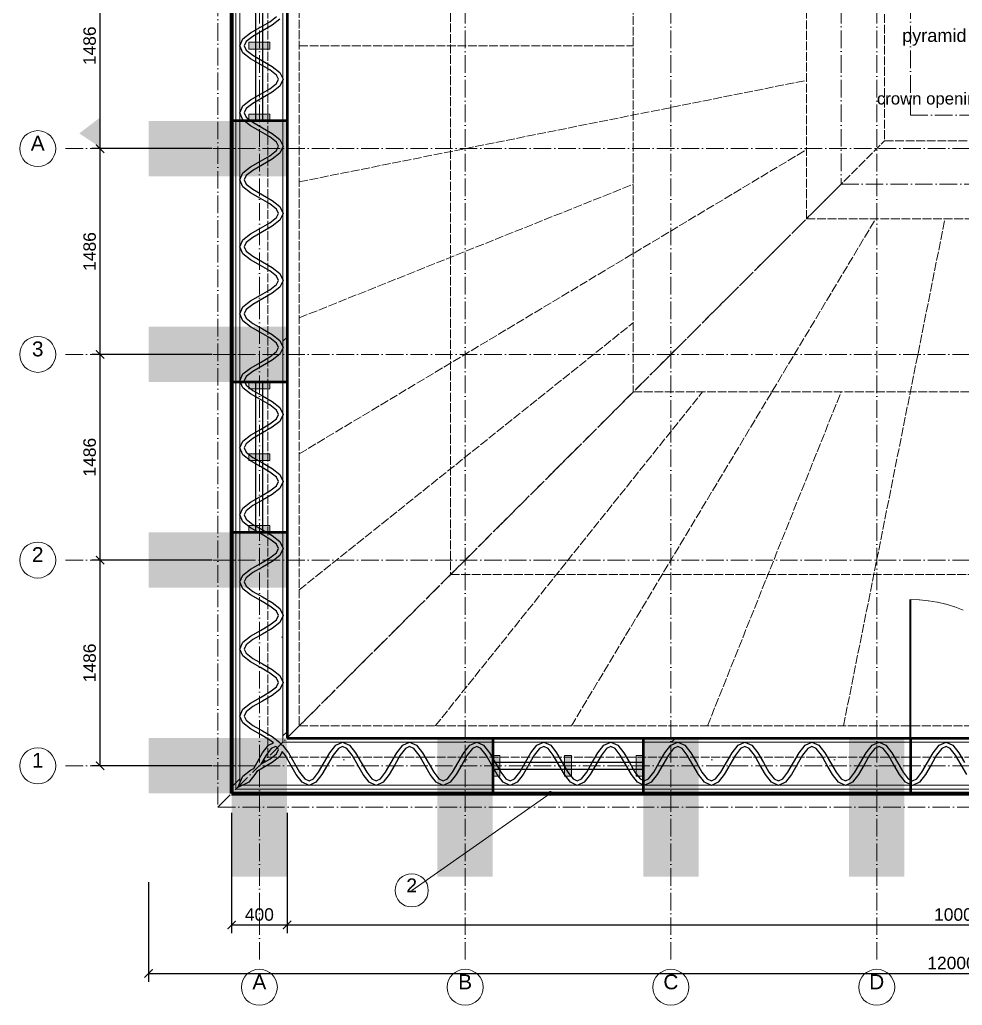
# Model space of a CAD drawing. Header units: millimetres. Extents: x 0 to 157872, y -2 to 14466.
# Drawn here: x 17150 to 23955, y 0 to 7118 of the extents above; entities that cross this region are included whole.
import ezdxf
from ezdxf.enums import TextEntityAlignment as Align

# ---------------------------------------------------------------- set-up
doc = ezdxf.new("R2010")
doc.units = ezdxf.units.MM
doc.linetypes.add('DASHDOT', pattern=[3.556, 2.54, -0.508, 0, -0.508])
doc.linetypes.add('DASHED', pattern=[1.524, 1.27, -0.254])
for name, color, linetype, lineweight in [('ANNOTATION', 4, 'CONTINUOUS', 18), ('BUTTRESS-SOLID', 7, 'CONTINUOUS', 25), ('DIMS', 3, 'CONTINUOUS', 18), ('HATCH-INSULATION', 7, 'Continuous', 9), ('HATCH-PRINTED', 7, 'CONTINUOUS', 9), ('HIDDEN-AXIS', 8, 'DASHED', 18), ('LINES', 7, 'CONTINUOUS', 25), ('OUTLINE-CUT', 7, 'CONTINUOUS', 50), ('OUTLINE-FINE', 7, 'CONTINUOUS', 25), ('PRINTED-BEAD', 7, 'CONTINUOUS', 25), ('TEXT', 7, 'CONTINUOUS', 18)]:
    doc.layers.add(name, color=color, linetype=linetype, lineweight=lineweight)
doc.styles.get("Standard").update_dxf_attribs({"font": 'arial.ttf'})
doc.dimstyles.new('PYR-1-50', dxfattribs={"dimscale": 50, "dimtxt": 1.8, "dimasz": 1.2, "dimexe": 1.2, "dimexo": 0.8, "dimgap": 0.6, "dimtad": 1, "dimdec": 0, "dimtxsty": 'Standard', "dimblk": 'ARCHTICK', "dimcen": 2.5, "dimclrd": 3, "dimclre": 3, "dimclrt": 7, "dimazin": 3, "dimtfac": 1, "dimtmove": 0, "dimatfit": 3})
pattern_1 = [(45, (0, 0), (-1425.35, 1425.35), [])]
pattern_2 = [(0, (0, 0), (442.913, 885.827), [0, -885.827])]

# ---------------------------------------------------------------- blocks, each defined once
blk = doc.blocks.new('_ARCHTICK')
at = {"color": 0, "linetype": 'BYBLOCK', "const_width": 0.15}
blk.add_lwpolyline([(-0.5, -0.5), (0.5, 0.5)], dxfattribs=at)

msp = doc.modelspace()

# ---------------------------------------------------------------- hatches: boundary and pattern name
at = {"layer": 'ANNOTATION', "ltscale": 50}
h = msp.add_hatch(color=7, dxfattribs=at)
h.dxf.hatch_style = 1
h.paths.add_polyline_path([(17730, 6197.1), (17730, 6412.1), (17580, 6297.1)])
h = msp.add_hatch(color=7, dxfattribs=at)
h.dxf.hatch_style = 1
edge = h.paths.add_edge_path()
edge.add_arc((20980, 1530), 17.5, 0, 360)
at = {"layer": 'BUTTRESS-SOLID', "ltscale": 50}
h = msp.add_hatch(color=7, dxfattribs=at)
h.dxf.hatch_style = 1
h.paths.add_polyline_path([(18805, 6905), (18805, 6955), (18955, 6955), (18955, 6905)])
h = msp.add_hatch(color=7, dxfattribs=at)
h.dxf.hatch_style = 1
h.paths.add_polyline_path([(18805, 6387.1), (18805, 6437.1), (18955, 6437.1), (18955, 6387.1)])
h = msp.add_hatch(color=7, dxfattribs=at)
h.dxf.hatch_style = 1
h.paths.add_polyline_path([(18080, 5987.1), (18080, 6387.1), (18675, 6387.1), (19080, 6387.1), (19080, 5987.1)])
h = msp.add_hatch(color=7, dxfattribs=at)
h.dxf.hatch_style = 1
h.paths.add_polyline_path([(18675, 4501.4), (18080, 4501.4), (18080, 4901.4), (19080, 4901.4), (19080, 4501.4)])
h = msp.add_hatch(color=7, dxfattribs=at)
h.dxf.hatch_style = 1
h.paths.add_polyline_path([(18805, 4501.4), (18955, 4501.4), (18955, 4451.4), (18805, 4451.4)])
h = msp.add_hatch(color=7, dxfattribs=at)
h.dxf.hatch_style = 1
h.paths.add_polyline_path([(18805, 3983.6), (18955, 3983.6), (18955, 3933.6), (18805, 3933.6)])
h = msp.add_hatch(color=7, dxfattribs=at)
h.dxf.hatch_style = 1
h.paths.add_polyline_path([(18805, 3465.7), (18955, 3465.7), (18955, 3415.7), (18805, 3415.7)])
h = msp.add_hatch(color=7, dxfattribs=at)
h.dxf.hatch_style = 1
h.paths.add_polyline_path([(19080, 3415.7), (19080, 3015.7), (18080, 3015.7), (18080, 3415.7), (18675, 3415.7), (18675, 3415.7)])
h = msp.add_hatch(color=7, dxfattribs=at)
h.dxf.hatch_style = 1
h.paths.add_polyline_path([(18080, 1530), (18080, 1930), (19080, 1930), (19080, 1530)])
h = msp.add_hatch(color=7, dxfattribs=at)
h.dxf.hatch_style = 1
h.paths.add_polyline_path([(18680, 930), (18680, 1930), (19080, 1930), (19080, 930)])
h = msp.add_hatch(color=7, dxfattribs=at)
h.dxf.hatch_style = 1
h.paths.add_polyline_path([(20565.7, 1525), (20565.7, 930), (20165.7, 930), (20165.7, 1930), (20565.7, 1930), (20565.7, 1525)])
h = msp.add_hatch(color=7, dxfattribs=at)
h.dxf.hatch_style = 1
h.paths.add_polyline_path([(22051.4, 930), (21651.4, 930), (21651.4, 1525), (21651.4, 1930), (22051.4, 1930)])
h = msp.add_hatch(color=7, dxfattribs=at)
h.dxf.hatch_style = 1
h.paths.add_polyline_path([(23137.1, 930), (23137.1, 1930), (23537.1, 1930), (23537.1, 930)])
h = msp.add_hatch(color=7, dxfattribs=at)
h.dxf.hatch_style = 1
h.paths.add_polyline_path([(20565.7, 1655), (20565.7, 1805), (20615.7, 1805), (20615.7, 1655)])
h = msp.add_hatch(color=7, dxfattribs=at)
h.dxf.hatch_style = 1
h.paths.add_polyline_path([(21083.6, 1655), (21083.6, 1805), (21133.6, 1805), (21133.6, 1655)])
h = msp.add_hatch(color=7, dxfattribs=at)
h.dxf.hatch_style = 1
h.paths.add_polyline_path([(21601.4, 1655), (21601.4, 1805), (21651.4, 1805), (21651.4, 1655)])
at = {"layer": 'HATCH-INSULATION', "ltscale": 50}
h = msp.add_hatch(dxfattribs=at)
h.set_pattern_fill('DOTS', scale=23.622047)
h.set_pattern_definition(pattern_2)
h.paths.add_polyline_path([(18740, 5965.1), (18740, 6387.1), (18772.9, 6387.1), (18816.6, 6352.8), (18887.5, 6311.9), (18956.6, 6272.1), (19004.2, 6234.6), (19018.5, 6203.9), (19004.2, 6173.1), (18956.6, 6135.6), (18887.5, 6095.8), (18816.6, 6055), (18761.7, 6011.7)])
h = msp.add_hatch(dxfattribs=at)
h.set_pattern_fill('DOTS', scale=23.622047)
h.set_pattern_definition(pattern_2)
h.paths.add_polyline_path([(19028.3, 6253.8), (18973.4, 6297), (18902.5, 6337.9), (18833.4, 6377.7), (18821.4, 6387.1), (19050, 6387.1), (19050, 6207.2)])
h = msp.add_hatch(dxfattribs=at)
h.set_pattern_fill('DOTS', scale=23.622047)
h.set_pattern_definition(pattern_2)
h.paths.add_polyline_path([(19050, 6200.5), (19050, 5723.1), (19028.3, 5769.7), (18973.4, 5812.9), (18902.5, 5853.8), (18833.4, 5893.6), (18785.8, 5931), (18771.5, 5961.8), (18785.8, 5992.6), (18833.4, 6030), (18902.5, 6069.8), (18973.4, 6110.7), (19028.3, 6154)])
h = msp.add_hatch(dxfattribs=at)
h.set_pattern_fill('DOTS', scale=23.622047)
h.set_pattern_definition(pattern_2)
h.paths.add_polyline_path([(18740, 5481), (18740, 5958.5), (18761.7, 5911.9), (18816.6, 5868.7), (18887.5, 5827.8), (18956.6, 5788), (19004.2, 5750.5), (19018.5, 5719.8), (19004.2, 5689), (18956.6, 5651.5), (18887.5, 5611.7), (18816.6, 5570.9), (18761.7, 5527.6)])
h = msp.add_hatch(dxfattribs=at)
h.set_pattern_fill('DOTS', scale=23.622047)
h.set_pattern_definition(pattern_2)
h.paths.add_polyline_path([(19050, 5716.5), (19050, 5239), (19028.3, 5285.6), (18973.4, 5328.8), (18902.5, 5369.7), (18833.4, 5409.5), (18785.8, 5447), (18771.5, 5477.7), (18785.8, 5508.5), (18833.4, 5546), (18902.5, 5585.8), (18973.4, 5626.6), (19028.3, 5669.9)])
h = msp.add_hatch(dxfattribs=at)
h.set_pattern_fill('DOTS', scale=23.622047)
h.set_pattern_definition(pattern_2)
h.paths.add_polyline_path([(18740, 4997), (18740, 5474.4), (18761.7, 5427.8), (18816.6, 5384.6), (18887.5, 5343.7), (18956.6, 5303.9), (19004.2, 5266.5), (19018.5, 5235.7), (19004.2, 5204.9), (18956.6, 5167.5), (18887.5, 5127.7), (18816.6, 5086.8), (18761.7, 5043.5)])
h = msp.add_hatch(dxfattribs=at)
h.set_pattern_fill('DOTS', scale=23.622047)
h.set_pattern_definition(pattern_2)
h.paths.add_polyline_path([(19050, 5232.4), (19050, 4754.9), (19028.3, 4801.5), (18973.4, 4844.7), (18902.5, 4885.6), (18833.4, 4925.4), (18785.8, 4962.9), (18771.5, 4993.6), (18785.8, 5024.4), (18833.4, 5061.9), (18902.5, 5101.7), (18973.4, 5142.5), (19028.3, 5185.8)])
h = msp.add_hatch(dxfattribs=at)
h.set_pattern_fill('DOTS', scale=23.622047)
h.set_pattern_definition(pattern_2)
h.paths.add_polyline_path([(18740, 4512.9), (18740, 4990.3), (18761.7, 4943.7), (18816.6, 4900.5), (18887.5, 4859.6), (18956.6, 4819.8), (19004.2, 4782.4), (19018.5, 4751.6), (19004.2, 4720.8), (18956.6, 4683.4), (18887.5, 4643.6), (18816.6, 4602.7), (18761.7, 4559.5)])
h = msp.add_hatch(dxfattribs=at)
h.set_pattern_fill('DOTS', scale=23.622047)
h.set_pattern_definition(pattern_2)
h.paths.add_polyline_path([(19050, 4748.3), (19050, 4501.4), (18775.3, 4501.4), (18771.5, 4509.5), (18785.8, 4540.3), (18833.4, 4577.8), (18902.5, 4617.6), (18973.4, 4658.5), (19028.3, 4701.7)])
h = msp.add_hatch(dxfattribs=at)
h.set_pattern_fill('DOTS', scale=23.622047)
h.set_pattern_definition(pattern_2)
h.paths.add_polyline_path([(18740, 4501.4), (18740, 4506.2), (18742.2, 4501.4)])
h = msp.add_hatch(dxfattribs=at)
h.set_pattern_fill('DOTS', scale=23.622047)
h.set_pattern_definition(pattern_2)
h.paths.add_polyline_path([(18740, 3060.6), (18740, 3415.7), (18873, 3415.7), (18887.5, 3407.3), (18956.6, 3367.5), (19004.2, 3330.1), (19018.5, 3299.3), (19004.2, 3268.5), (18956.6, 3231.1), (18887.5, 3191.3), (18816.6, 3150.4), (18761.7, 3107.2)])
h = msp.add_hatch(dxfattribs=at)
h.set_pattern_fill('DOTS', scale=23.622047)
h.set_pattern_definition(pattern_2)
h.paths.add_polyline_path([(18973.4, 3392.5), (18933.1, 3415.7), (19050, 3415.7), (19050, 3302.6), (19028.3, 3349.2)])
h = msp.add_hatch(dxfattribs=at)
h.set_pattern_fill('DOTS', scale=23.622047)
h.set_pattern_definition(pattern_2)
h.paths.add_polyline_path([(19050, 3296), (19050, 2818.5), (19028.3, 2865.1), (18973.4, 2908.4), (18902.5, 2949.2), (18833.4, 2989), (18785.8, 3026.5), (18771.5, 3057.3), (18785.8, 3088), (18833.4, 3125.5), (18902.5, 3165.3), (18973.4, 3206.2), (19028.3, 3249.4)])
h = msp.add_hatch(dxfattribs=at)
h.set_pattern_fill('DOTS', scale=23.622047)
h.set_pattern_definition(pattern_2)
h.paths.add_polyline_path([(18740, 2576.5), (18740, 3054), (18761.7, 3007.4), (18816.6, 2964.1), (18887.5, 2923.3), (18956.6, 2883.5), (19004.2, 2846), (19018.5, 2815.2), (19004.2, 2784.5), (18956.6, 2747), (18887.5, 2707.2), (18816.6, 2666.3), (18761.7, 2623.1)])
h = msp.add_hatch(dxfattribs=at)
h.set_pattern_fill('DOTS', scale=23.622047)
h.set_pattern_definition(pattern_2)
h.paths.add_polyline_path([(19050, 2811.9), (19050, 2334.5), (19028.3, 2381), (18973.4, 2424.3), (18902.5, 2465.2), (18833.4, 2505), (18785.8, 2542.4), (18771.5, 2573.2), (18785.8, 2604), (18833.4, 2641.4), (18902.5, 2681.2), (18973.4, 2722.1), (19028.3, 2765.3)])
h = msp.add_hatch(dxfattribs=at)
h.set_pattern_fill('DOTS', scale=23.622047)
h.set_pattern_definition(pattern_2)
h.paths.add_polyline_path([(18740, 2092.4), (18740, 2569.9), (18761.7, 2523.3), (18816.6, 2480), (18887.5, 2439.2), (18956.6, 2399.4), (19004.2, 2361.9), (19018.5, 2331.1), (19004.2, 2300.4), (18956.6, 2262.9), (18887.5, 2223.1), (18816.6, 2182.2), (18761.7, 2139)])
h = msp.add_hatch(dxfattribs=at)
h.set_pattern_fill('DOTS', scale=23.622047)
h.set_pattern_definition(pattern_2)
h.paths.add_polyline_path([(19034.2, 1884.2), (19028.3, 1897), (18973.4, 1940.2), (18902.5, 1981.1), (18833.4, 2020.9), (18785.8, 2058.3), (18771.5, 2089.1), (18785.8, 2119.9), (18833.4, 2157.3), (18902.5, 2197.1), (18973.4, 2238), (19028.3, 2281.2), (19050, 2327.8), (19050, 1900), (19477.8, 1900), (19431.2, 1878.3), (19388, 1823.4), (19347.1, 1752.5), (19307.3, 1683.4), (19269.9, 1635.8), (19239.1, 1621.5), (19208.3, 1635.8), (19170.9, 1683.4), (19090.2, 1823.4), (19047, 1878.3)])
h = msp.add_hatch(dxfattribs=at)
h.set_pattern_fill('DOTS', scale=23.622047)
h.set_pattern_definition(pattern_2)
h.paths.add_polyline_path([(18740, 2085.8), (18761.7, 2039.2), (18816.6, 1996), (18887.5, 1955.1), (18956.6, 1915.3), (18982.6, 1894.8), (18947.1, 1878.3), (18903.9, 1823.4), (18839.2, 1711.2), (18816.6, 1698.1), (18761.7, 1654.9), (18740, 1608.3)])
h = msp.add_hatch(dxfattribs=at)
h.set_pattern_fill('DOTS', scale=23.622047)
h.set_pattern_definition(pattern_2)
h.paths.add_polyline_path([(19018.5, 1847), (19004.2, 1816.3), (18956.6, 1778.8), (18891.1, 1741.1), (18928.8, 1806.6), (18966.3, 1854.2), (18997, 1868.5), (19011.7, 1861.7)])
h = msp.add_hatch(dxfattribs=at)
h.set_pattern_fill('DOTS', scale=23.622047)
h.set_pattern_definition(pattern_2)
h.paths.add_polyline_path([(19242.4, 1590), (19289, 1611.7), (19332.2, 1666.6), (19373.1, 1737.5), (19412.9, 1806.6), (19450.4, 1854.2), (19481.1, 1868.5), (19511.9, 1854.2), (19549.4, 1806.6), (19630, 1666.6), (19673.3, 1611.7), (19719.9, 1590)])
h = msp.add_hatch(dxfattribs=at)
h.set_pattern_fill('DOTS', scale=23.622047)
h.set_pattern_definition(pattern_2)
h.paths.add_polyline_path([(19961.9, 1900), (19915.3, 1878.3), (19872.1, 1823.4), (19831.2, 1752.5), (19791.4, 1683.4), (19754, 1635.8), (19723.2, 1621.5), (19692.4, 1635.8), (19655, 1683.4), (19574.3, 1823.4), (19531, 1878.3), (19484.5, 1900)])
h = msp.add_hatch(dxfattribs=at)
h.set_pattern_fill('DOTS', scale=23.622047)
h.set_pattern_definition(pattern_2)
h.paths.add_polyline_path([(19726.5, 1590), (19773.1, 1611.7), (19816.3, 1666.6), (19857.2, 1737.5), (19897, 1806.6), (19934.5, 1854.2), (19965.2, 1868.5), (19996, 1854.2), (20033.5, 1806.6), (20114.1, 1666.6), (20157.4, 1611.7), (20204, 1590)])
h = msp.add_hatch(dxfattribs=at)
h.set_pattern_fill('DOTS', scale=23.622047)
h.set_pattern_definition(pattern_2)
h.paths.add_polyline_path([(20446, 1900), (20399.4, 1878.3), (20356.2, 1823.4), (20315.3, 1752.5), (20275.5, 1683.4), (20238, 1635.8), (20207.3, 1621.5), (20176.5, 1635.8), (20139, 1683.4), (20058.4, 1823.4), (20015.1, 1878.3), (19968.5, 1900)])
h = msp.add_hatch(dxfattribs=at)
h.set_pattern_fill('DOTS', scale=23.622047)
h.set_pattern_definition(pattern_2)
h.paths.add_polyline_path([(20257.2, 1611.7), (20300.4, 1666.6), (20341.3, 1737.5), (20381.1, 1806.6), (20418.5, 1854.2), (20449.3, 1868.5), (20480.1, 1854.2), (20517.5, 1806.6), (20565.7, 1723), (20565.7, 1590), (20210.6, 1590)])
h = msp.add_hatch(dxfattribs=at)
h.set_pattern_fill('DOTS', scale=23.622047)
h.set_pattern_definition(pattern_2)
h.paths.add_polyline_path([(20499.2, 1878.3), (20452.6, 1900), (20565.7, 1900), (20565.7, 1783.1), (20542.5, 1823.4)])
h = msp.add_hatch(dxfattribs=at)
h.set_pattern_fill('DOTS', scale=23.622047)
h.set_pattern_definition(pattern_2)
h.paths.add_polyline_path([(21767.6, 1752.5), (21727.8, 1683.4), (21690.3, 1635.8), (21659.5, 1621.5), (21651.4, 1625.3), (21651.4, 1900), (21898.3, 1900), (21851.7, 1878.3), (21808.5, 1823.4)])
h = msp.add_hatch(dxfattribs=at)
h.set_pattern_fill('DOTS', scale=23.622047)
h.set_pattern_definition(pattern_2)
h.paths.add_polyline_path([(22140.3, 1590), (21662.9, 1590), (21709.5, 1611.7), (21752.7, 1666.6), (21793.6, 1737.5), (21833.4, 1806.6), (21870.8, 1854.2), (21901.6, 1868.5), (21932.4, 1854.2), (21969.8, 1806.6), (22009.6, 1737.5), (22050.5, 1666.6), (22093.7, 1611.7)])
h = msp.add_hatch(dxfattribs=at)
h.set_pattern_fill('DOTS', scale=23.622047)
h.set_pattern_definition(pattern_2)
h.paths.add_polyline_path([(22382.4, 1900), (22335.8, 1878.3), (22292.5, 1823.4), (22211.9, 1683.4), (22174.4, 1635.8), (22143.6, 1621.5), (22112.9, 1635.8), (22075.4, 1683.4), (22035.6, 1752.5), (21994.7, 1823.4), (21951.5, 1878.3), (21904.9, 1900)])
h = msp.add_hatch(dxfattribs=at)
h.set_pattern_fill('DOTS', scale=23.622047)
h.set_pattern_definition(pattern_2)
h.paths.add_polyline_path([(22147, 1590), (22193.5, 1611.7), (22236.8, 1666.6), (22317.5, 1806.6), (22354.9, 1854.2), (22385.7, 1868.5), (22416.5, 1854.2), (22453.9, 1806.6), (22493.7, 1737.5), (22534.6, 1666.6), (22577.8, 1611.7), (22624.4, 1590)])
h = msp.add_hatch(dxfattribs=at)
h.set_pattern_fill('DOTS', scale=23.622047)
h.set_pattern_definition(pattern_2)
h.paths.add_polyline_path([(22866.5, 1900), (22819.9, 1878.3), (22776.6, 1823.4), (22696, 1683.4), (22658.5, 1635.8), (22627.7, 1621.5), (22597, 1635.8), (22559.5, 1683.4), (22519.7, 1752.5), (22478.8, 1823.4), (22435.6, 1878.3), (22389, 1900)])
h = msp.add_hatch(dxfattribs=at)
h.set_pattern_fill('DOTS', scale=23.622047)
h.set_pattern_definition(pattern_2)
h.paths.add_polyline_path([(22631, 1590), (22677.6, 1611.7), (22720.9, 1666.6), (22801.5, 1806.6), (22839, 1854.2), (22869.8, 1868.5), (22900.5, 1854.2), (22938, 1806.6), (22977.8, 1737.5), (23018.7, 1666.6), (23061.9, 1611.7), (23108.5, 1590)])
h = msp.add_hatch(dxfattribs=at)
h.set_pattern_fill('DOTS', scale=23.622047)
h.set_pattern_definition(pattern_2)
h.paths.add_polyline_path([(22873.1, 1900), (23350.5, 1900), (23304, 1878.3), (23260.7, 1823.4), (23219.8, 1752.5), (23180, 1683.4), (23142.6, 1635.8), (23111.8, 1621.5), (23081, 1635.8), (23043.6, 1683.4), (23003.8, 1752.5), (22962.9, 1823.4), (22919.7, 1878.3)])
h = msp.add_hatch(dxfattribs=at)
h.set_pattern_fill('DOTS', scale=23.622047)
h.set_pattern_definition(pattern_2)
h.paths.add_polyline_path([(23580, 1595.9), (23580, 1590), (23115.1, 1590), (23161.7, 1611.7), (23205, 1666.6), (23245.8, 1737.5), (23285.6, 1806.6), (23323.1, 1854.2), (23353.9, 1868.5), (23384.6, 1854.2), (23422.1, 1806.6), (23461.9, 1737.5), (23502.8, 1666.6), (23546, 1611.7)])
h = msp.add_hatch(dxfattribs=at)
h.set_pattern_fill('DOTS', scale=23.622047)
h.set_pattern_definition(pattern_2)
h.paths.add_polyline_path([(23487.9, 1752.5), (23447, 1823.4), (23403.8, 1878.3), (23357.2, 1900), (23580, 1900), (23580, 1628.9), (23565.1, 1635.8), (23527.7, 1683.4)])
h = msp.add_hatch(dxfattribs=at)
h.set_pattern_fill('DOTS', scale=23.622047)
h.set_pattern_definition(pattern_2)
h.paths.add_polyline_path([(18758.3, 1590), (18804.9, 1611.7), (18848.1, 1666.6), (18861.2, 1689.2), (18902.5, 1713), (18973.4, 1753.9), (19028.3, 1797.1), (19044.8, 1832.6), (19065.3, 1806.6), (19146, 1666.6), (19189.2, 1611.7), (19235.8, 1590)])
h = msp.add_hatch(dxfattribs=at)
h.set_pattern_fill('DOTS', scale=23.622047)
h.set_pattern_definition(pattern_2)
h.paths.add_polyline_path([(21651.4, 1592.2), (21656.2, 1590), (21651.4, 1590)])
at = {"layer": 'HATCH-PRINTED', "ltscale": 50}
h = msp.add_hatch(dxfattribs=at)
h.set_pattern_fill('ANSI31', scale=25.19685)
h.set_pattern_definition(pattern_1)
h.paths.add_polyline_path([(18738.5, 5961.8), (18740, 5958.5), (18740, 5481), (18738.5, 5477.7), (18740, 5474.4), (18740, 4997), (18738.5, 4993.6), (18740, 4990.3), (18740, 4512.9), (18738.5, 4509.5), (18740, 4506.2), (18740, 4501.4), (18680, 4501.4), (18680, 6387.1), (18740, 6387.1), (18740, 5965.1)])
h = msp.add_hatch(dxfattribs=at)
h.set_pattern_fill('ANSI31', scale=25.19685)
h.set_pattern_definition(pattern_1)
h.paths.add_polyline_path([(19050, 4754.9), (19050, 5232.4), (19051.5, 5235.7), (19050, 5239), (19050, 5716.5), (19051.5, 5719.8), (19050, 5723.1), (19050, 6200.5), (19051.5, 6203.9), (19050, 6207.2), (19050, 6387.1), (19080, 6387.1), (19080, 4501.4), (19050, 4501.4), (19050, 4748.3), (19051.5, 4751.6)])
h = msp.add_hatch(dxfattribs=at)
h.set_pattern_fill('ANSI31', scale=25.19685)
h.set_pattern_definition(pattern_1)
h.paths.add_polyline_path([(18740, 3054), (18740, 2576.5), (18738.5, 2573.2), (18740, 2569.9), (18740, 2092.4), (18738.5, 2089.1), (18740, 2085.8), (18740, 1608.3), (18724.1, 1574.1), (18758.3, 1590), (19235.8, 1590), (19239.1, 1588.5), (19242.4, 1590), (19719.9, 1590), (19723.2, 1588.5), (19726.5, 1590), (20204, 1590), (20207.3, 1588.5), (20210.6, 1590), (20565.7, 1590), (20565.7, 1530), (18680, 1530), (18680, 3415.7), (18740, 3415.7), (18740, 3060.6), (18738.5, 3057.3)])
h = msp.add_hatch(dxfattribs=at)
h.set_pattern_fill('ANSI31', scale=25.19685)
h.set_pattern_definition(pattern_1)
h.paths.add_polyline_path([(19965.2, 1901.5), (19961.9, 1900), (19484.5, 1900), (19481.1, 1901.5), (19477.8, 1900), (19050, 1900), (19050, 2327.8), (19051.5, 2331.1), (19050, 2334.5), (19050, 2811.9), (19051.5, 2815.2), (19050, 2818.5), (19050, 3296), (19051.5, 3299.3), (19050, 3302.6), (19050, 3415.7), (19080, 3415.7), (19080, 1930), (20565.7, 1930), (20565.7, 1900), (20452.6, 1900), (20449.3, 1901.5), (20446, 1900), (19968.5, 1900)])
h = msp.add_hatch(dxfattribs=at)
h.set_pattern_fill('ANSI31', scale=25.19685)
h.set_pattern_definition(pattern_1)
h.paths.add_polyline_path([(21901.6, 1901.5), (21898.3, 1900), (21651.4, 1900), (21651.4, 1930), (23580, 1930), (23580, 1900), (23357.2, 1900), (23353.9, 1901.5), (23350.5, 1900), (22873.1, 1900), (22869.8, 1901.5), (22866.5, 1900), (22389, 1900), (22385.7, 1901.5), (22382.4, 1900), (21904.9, 1900)])
h = msp.add_hatch(dxfattribs=at)
h.set_pattern_fill('ANSI31', scale=25.19685)
h.set_pattern_definition(pattern_1)
h.paths.add_polyline_path([(22631, 1590), (23108.5, 1590), (23111.8, 1588.5), (23115.1, 1590), (23580, 1590), (23580, 1530), (21651.4, 1530), (21651.4, 1590), (21656.2, 1590), (21659.5, 1588.5), (21662.9, 1590), (22140.3, 1590), (22143.6, 1588.5), (22147, 1590), (22624.4, 1590), (22627.7, 1588.5)])

# ---------------------------------------------------------------- linework, layer by layer
at = {"layer": 'ANNOTATION', "lineweight": 20, "ltscale": 50}
msp.add_lwpolyline([(19980, 830), (20980, 1530)], dxfattribs=at)
at = {"layer": 'ANNOTATION', "lineweight": 18, "ltscale": 50}
for centre, radius in [((17280, 6187.1), 130), ((17280, 4701.4), 130), ((17280, 3215.7), 130), ((17280, 1730), 130), ((19980, 830), 120), ((18880, 130), 130), ((20365.7, 130), 130), ((21851.4, 130), 130), ((23337.1, 130), 130)]:
    msp.add_circle(centre, radius, dxfattribs=at)
at = {"layer": 'HIDDEN-AXIS', "linetype": 'DASHDOT', "lineweight": 13, "ltscale": 50}
for points in [[(18880, 330), (18880, 13530)], [(20365.7, 330), (20365.7, 13530)], [(21851.4, 330), (21851.4, 13530)], [(23337.1, 330), (23337.1, 13530)], [(17480, 6187.1), (30680, 6187.1)], [(17480, 4701.4), (30680, 4701.4)], [(17480, 3215.7), (30680, 3215.7)], [(17480, 1730), (30680, 1730)]]:
    msp.add_lwpolyline(points, dxfattribs=at)
at = {"layer": 'HIDDEN-AXIS', "linetype": 'DASHDOT', "lineweight": 20, "ltscale": 50}
for points in [[(18580, 1430), (29580, 1430), (29580, 12430), (18580, 12430), (18580, 1430)], [(23080, 5930), (25080, 5930), (25080, 7930), (23080, 7930), (23080, 5930)], [(23580, 6430), (24580, 6430), (24580, 7430), (23580, 7430), (23580, 6430)], [(18580, 1430), (23080, 5930)]]:
    msp.add_lwpolyline(points, dxfattribs=at)
at = {"layer": 'HIDDEN-AXIS', "linetype": 'DASHED', "lineweight": 20, "ltscale": 50}
for points in [[(18942.5, 1792.5), (29217.5, 1792.5), (29217.5, 12067.5), (18942.5, 12067.5), (18942.5, 1792.5)], [(19167.5, 2017.5), (28992.5, 2017.5), (28992.5, 11842.5), (19167.5, 11842.5), (19167.5, 2017.5)], [(20261.2, 3111.2), (27898.8, 3111.2), (27898.8, 10748.8), (20261.2, 10748.8), (20261.2, 3111.2)], [(21580, 4430), (26580, 4430), (26580, 9430), (21580, 9430), (21580, 4430)], [(22830, 5680), (25330, 5680), (25330, 8180), (22830, 8180), (22830, 5680)], [(23394.5, 6244.5), (24765.5, 6244.5), (24765.5, 7615.5), (23394.5, 7615.5), (23394.5, 6244.5)], [(19167.5, 6930), (21580, 6930)], [(19167.5, 5947.5), (22830, 6680)], [(19167.5, 2017.5), (23394.5, 6244.5)], [(19167.5, 3982.5), (22830, 6180)], [(19167.5, 4965), (21580, 5930)], [(21132.5, 2017.5), (23330, 5680)], [(23097.5, 2017.5), (23830, 5680)], [(19167.5, 3000), (21580, 4930)], [(20150, 2017.5), (22080, 4430)], [(22115, 2017.5), (23080, 4430)]]:
    msp.add_lwpolyline(points, dxfattribs=at)
at = {"layer": 'HIDDEN-AXIS', "linetype": 'DASHDOT', "lineweight": 50, "ltscale": 50}
msp.add_lwpolyline([(17730, 6187.1), (17730, 6187.1)], dxfattribs=at)
at = {"layer": 'HIDDEN-AXIS', "linetype": 'DASHED', "lineweight": 15, "ltscale": 50}
msp.add_lwpolyline([(23580, 2930), (23645.4, 2927.9), (23710.5, 2921.4), (23775.1, 2910.8), (23838.8, 2895.9), (23901.4, 2876.9), (23962.7, 2853.9)], dxfattribs=at)
at = {"layer": 'LINES', "lineweight": 25, "ltscale": 50}
for points in [[(18855, 6387.1), (18855, 7472.9)], [(18905, 6387.1), (18905, 7472.9)], [(18855, 3415.7), (18855, 4501.4)], [(18905, 3415.7), (18905, 4501.4)], [(20565.7, 1755), (21651.4, 1755)], [(20565.7, 1705), (21651.4, 1705)]]:
    msp.add_lwpolyline(points, dxfattribs=at)
at = {"layer": 'LINES', "lineweight": 50, "ltscale": 50}
for points in [[(19080, 6387.1), (18680, 6387.1)], [(19080, 4501.4), (18680, 4501.4)], [(19080, 3415.7), (18680, 3415.7)], [(20565.7, 1930), (20565.7, 1530)], [(21651.4, 1930), (21651.4, 1530)], [(23580, 1930), (23580, 1530)]]:
    msp.add_lwpolyline(points, dxfattribs=at)
at = {"layer": 'LINES', "lineweight": 35, "ltscale": 50}
msp.add_lwpolyline([(23580, 1930), (23580, 2930)], dxfattribs=at)
at = {"layer": 'OUTLINE-CUT', "lineweight": 100, "ltscale": 50}
msp.add_lwpolyline([(18680, 1530), (29480, 1530), (29480, 12330), (18680, 12330)], close=True, dxfattribs=at)
at = {"layer": 'OUTLINE-CUT', "lineweight": 50, "ltscale": 50}
msp.add_lwpolyline([(19080, 1930), (29080, 1930), (29080, 11930), (19080, 11930)], close=True, dxfattribs=at)
at = {"layer": 'OUTLINE-FINE', "lineweight": 9, "ltscale": 50}
msp.add_lwpolyline([(18710, 1560), (29450, 1560), (29450, 12300), (18710, 12300)], close=True, dxfattribs=at)
at = {"layer": 'OUTLINE-FINE', "lineweight": 15, "ltscale": 50}
for points in [[(18740, 1590), (29420, 1590), (29420, 12270), (18740, 12270)], [(19050, 1900), (29110, 1900), (29110, 11960), (19050, 11960)]]:
    msp.add_lwpolyline(points, close=True, dxfattribs=at)
at = {"layer": 'OUTLINE-FINE', "lineweight": 20, "ltscale": 50}
for points in [[(18955, 6905), (18955, 6955), (18805, 6955), (18805, 6905)], [(18955, 6387.1), (18955, 6437.1), (18805, 6437.1), (18805, 6387.1)], [(18955, 4451.4), (18955, 4501.4), (18805, 4501.4), (18805, 4451.4)], [(18955, 3933.6), (18955, 3983.6), (18805, 3983.6), (18805, 3933.6)], [(18955, 3415.7), (18955, 3465.7), (18805, 3465.7), (18805, 3415.7)], [(20565.7, 1805), (20615.7, 1805), (20615.7, 1655), (20565.7, 1655)], [(21083.6, 1805), (21133.6, 1805), (21133.6, 1655), (21083.6, 1655)], [(21601.4, 1805), (21651.4, 1805), (21651.4, 1655), (21601.4, 1655)]]:
    msp.add_lwpolyline(points, close=True, dxfattribs=at)
at = {"layer": 'PRINTED-BEAD', "lineweight": 25, "ltscale": 50}
for points in [[(23986.9, 1666.6), (23946, 1737.5), (23906.2, 1806.6), (23868.7, 1854.2), (23838, 1868.5), (23807.2, 1854.2), (23769.7, 1806.6), (23729.9, 1737.5), (23689, 1666.6), (23645.8, 1611.7), (23595.9, 1588.5), (23546, 1611.7), (23502.8, 1666.6), (23461.9, 1737.5), (23422.1, 1806.6), (23384.6, 1854.2), (23353.9, 1868.5), (23323.1, 1854.2), (23285.6, 1806.6), (23245.8, 1737.5), (23205, 1666.6), (23161.7, 1611.7), (23111.8, 1588.5), (23061.9, 1611.7), (23018.7, 1666.6), (22977.8, 1737.5), (22938, 1806.6), (22900.5, 1854.2), (22869.8, 1868.5), (22839, 1854.2), (22801.5, 1806.6), (22720.9, 1666.6), (22677.6, 1611.7), (22627.7, 1588.5), (22577.8, 1611.7), (22534.6, 1666.6), (22493.7, 1737.5), (22453.9, 1806.6), (22416.5, 1854.2), (22385.7, 1868.5), (22354.9, 1854.2), (22317.5, 1806.6), (22236.8, 1666.6), (22193.5, 1611.7), (22143.6, 1588.5), (22093.7, 1611.7), (22050.5, 1666.6), (22009.6, 1737.5), (21969.8, 1806.6), (21932.4, 1854.2), (21901.6, 1868.5), (21870.8, 1854.2), (21833.4, 1806.6), (21793.6, 1737.5), (21752.7, 1666.6), (21709.5, 1611.7), (21659.5, 1588.5), (21609.6, 1611.7), (21566.4, 1666.6), (21525.5, 1737.5), (21485.7, 1806.6), (21448.3, 1854.2), (21417.5, 1868.5), (21386.7, 1854.2), (21349.3, 1806.6), (21309.5, 1737.5), (21268.6, 1666.6), (21225.4, 1611.7), (21175.5, 1588.5), (21125.5, 1611.7), (21082.3, 1666.6), (21041.4, 1737.5), (21001.6, 1806.6), (20964.2, 1854.2), (20933.4, 1868.5), (20902.6, 1854.2), (20865.2, 1806.6), (20784.5, 1666.6), (20741.3, 1611.7), (20691.4, 1588.5), (20641.5, 1611.7), (20598.2, 1666.6), (20517.5, 1806.6), (20480.1, 1854.2), (20449.3, 1868.5), (20418.5, 1854.2), (20381.1, 1806.6), (20341.3, 1737.5), (20300.4, 1666.6), (20257.2, 1611.7), (20207.3, 1588.5), (20157.4, 1611.7), (20114.1, 1666.6), (20033.5, 1806.6), (19996, 1854.2), (19965.2, 1868.5), (19934.5, 1854.2), (19897, 1806.6), (19857.2, 1737.5), (19816.3, 1666.6), (19773.1, 1611.7), (19723.2, 1588.5), (19673.3, 1611.7), (19630, 1666.6), (19549.4, 1806.6), (19511.9, 1854.2), (19481.1, 1868.5), (19450.4, 1854.2), (19412.9, 1806.6), (19373.1, 1737.5), (19332.2, 1666.6), (19289, 1611.7), (19239.1, 1588.5), (19189.2, 1611.7), (19146, 1666.6), (19065.3, 1806.6), (19044.8, 1832.6), (19028.3, 1797.1), (18973.4, 1753.9), (18902.5, 1713), (18861.2, 1689.2), (18848.1, 1666.6), (18804.9, 1611.7), (18724.1, 1574.1), (18761.7, 1654.9), (18816.6, 1698.1), (18839.2, 1711.2), (18903.9, 1823.4), (18947.1, 1878.3), (18982.6, 1894.8), (18956.6, 1915.3), (18887.5, 1955.1), (18816.6, 1996), (18761.7, 2039.2), (18738.5, 2089.1), (18761.7, 2139), (18816.6, 2182.2), (18887.5, 2223.1), (18956.6, 2262.9), (19004.2, 2300.4), (19018.5, 2331.1), (19004.2, 2361.9), (18956.6, 2399.4), (18887.5, 2439.2), (18816.6, 2480), (18761.7, 2523.3), (18738.5, 2573.2), (18761.7, 2623.1), (18816.6, 2666.3), (18887.5, 2707.2), (18956.6, 2747), (19004.2, 2784.5), (19018.5, 2815.2), (19004.2, 2846), (18956.6, 2883.5), (18887.5, 2923.3), (18816.6, 2964.1), (18761.7, 3007.4), (18738.5, 3057.3), (18761.7, 3107.2), (18816.6, 3150.4), (18887.5, 3191.3), (18956.6, 3231.1), (19004.2, 3268.5), (19018.5, 3299.3), (19004.2, 3330.1), (18956.6, 3367.5), (18887.5, 3407.3), (18816.6, 3448.2), (18761.7, 3491.5), (18738.5, 3541.4), (18761.7, 3591.3), (18816.6, 3634.5), (18887.5, 3675.4), (18956.6, 3715.2), (19004.2, 3752.6), (19018.5, 3783.4), (19004.2, 3814.2), (18956.6, 3851.6), (18887.5, 3891.4), (18816.6, 3932.3), (18761.7, 3975.5), (18738.5, 4025.5), (18761.7, 4075.4), (18816.6, 4118.6), (18887.5, 4159.5), (18956.6, 4199.3), (19004.2, 4236.7), (19018.5, 4267.5), (19004.2, 4298.3), (18956.6, 4335.7), (18887.5, 4375.5), (18816.6, 4416.4), (18761.7, 4459.6), (18738.5, 4509.5), (18761.7, 4559.5), (18816.6, 4602.7), (18887.5, 4643.6), (18956.6, 4683.4), (19004.2, 4720.8), (19018.5, 4751.6), (19004.2, 4782.4), (18956.6, 4819.8), (18887.5, 4859.6), (18816.6, 4900.5), (18761.7, 4943.7), (18738.5, 4993.6), (18761.7, 5043.5), (18816.6, 5086.8), (18887.5, 5127.7), (18956.6, 5167.5), (19004.2, 5204.9), (19018.5, 5235.7), (19004.2, 5266.5), (18956.6, 5303.9), (18887.5, 5343.7), (18816.6, 5384.6), (18761.7, 5427.8), (18738.5, 5477.7), (18761.7, 5527.6), (18816.6, 5570.9), (18887.5, 5611.7), (18956.6, 5651.5), (19004.2, 5689), (19018.5, 5719.8), (19004.2, 5750.5), (18956.6, 5788), (18887.5, 5827.8), (18816.6, 5868.7), (18761.7, 5911.9), (18738.5, 5961.8), (18761.7, 6011.7), (18816.6, 6055), (18887.5, 6095.8), (18956.6, 6135.6), (19004.2, 6173.1), (19018.5, 6203.9), (19004.2, 6234.6), (18956.6, 6272.1), (18887.5, 6311.9), (18816.6, 6352.8), (18761.7, 6396), (18738.5, 6445.9), (18761.7, 6495.8), (18816.6, 6539), (18887.5, 6579.9), (18956.6, 6619.7), (19004.2, 6657.2), (19018.5, 6688), (19004.2, 6718.7), (18956.6, 6756.2), (18887.5, 6796), (18816.6, 6836.9), (18761.7, 6880.1), (18738.5, 6930), (18761.7, 6979.9), (18816.6, 7023.1), (18887.5, 7064), (18956.6, 7103.8), (19004.2, 7141.3)], [(19028.3, 7122.1), (18973.4, 7078.9), (18902.5, 7038), (18833.4, 6998.2), (18785.8, 6960.8), (18771.5, 6930), (18785.8, 6899.2), (18833.4, 6861.8), (18902.5, 6822), (18973.4, 6781.1), (19028.3, 6737.9), (19051.5, 6688), (19028.3, 6638), (18973.4, 6594.8), (18902.5, 6553.9), (18833.4, 6514.1), (18785.8, 6476.7), (18771.5, 6445.9), (18785.8, 6415.1), (18833.4, 6377.7), (18902.5, 6337.9), (18973.4, 6297), (19028.3, 6253.8), (19051.5, 6203.9), (19028.3, 6154), (18973.4, 6110.7), (18902.5, 6069.8), (18833.4, 6030), (18785.8, 5992.6), (18771.5, 5961.8), (18785.8, 5931), (18833.4, 5893.6), (18902.5, 5853.8), (18973.4, 5812.9), (19028.3, 5769.7), (19051.5, 5719.8), (19028.3, 5669.9), (18973.4, 5626.6), (18902.5, 5585.8), (18833.4, 5546), (18785.8, 5508.5), (18771.5, 5477.7), (18785.8, 5447), (18833.4, 5409.5), (18902.5, 5369.7), (18973.4, 5328.8), (19028.3, 5285.6), (19051.5, 5235.7), (19028.3, 5185.8), (18973.4, 5142.5), (18902.5, 5101.7), (18833.4, 5061.9), (18785.8, 5024.4), (18771.5, 4993.6), (18785.8, 4962.9), (18833.4, 4925.4), (18902.5, 4885.6), (18973.4, 4844.7), (19028.3, 4801.5), (19051.5, 4751.6), (19028.3, 4701.7), (18973.4, 4658.5), (18902.5, 4617.6), (18833.4, 4577.8), (18785.8, 4540.3), (18771.5, 4509.5), (18785.8, 4478.8), (18833.4, 4441.3), (18902.5, 4401.5), (18973.4, 4360.6), (19028.3, 4317.4), (19051.5, 4267.5), (19028.3, 4217.6), (18973.4, 4174.4), (18902.5, 4133.5), (18833.4, 4093.7), (18785.8, 4056.2), (18771.5, 4025.5), (18785.8, 3994.7), (18833.4, 3957.2), (18902.5, 3917.4), (18973.4, 3876.5), (19028.3, 3833.3), (19051.5, 3783.4), (19028.3, 3733.5), (18973.4, 3690.3), (18902.5, 3649.4), (18833.4, 3609.6), (18785.8, 3572.1), (18771.5, 3541.4), (18785.8, 3510.6), (18833.4, 3473.1), (18902.5, 3433.3), (18973.4, 3392.5), (19028.3, 3349.2), (19051.5, 3299.3), (19028.3, 3249.4), (18973.4, 3206.2), (18902.5, 3165.3), (18833.4, 3125.5), (18785.8, 3088), (18771.5, 3057.3), (18785.8, 3026.5), (18833.4, 2989), (18902.5, 2949.2), (18973.4, 2908.4), (19028.3, 2865.1), (19051.5, 2815.2), (19028.3, 2765.3), (18973.4, 2722.1), (18902.5, 2681.2), (18833.4, 2641.4), (18785.8, 2604), (18771.5, 2573.2), (18785.8, 2542.4), (18833.4, 2505), (18902.5, 2465.2), (18973.4, 2424.3), (19028.3, 2381), (19051.5, 2331.1), (19028.3, 2281.2), (18973.4, 2238), (18902.5, 2197.1), (18833.4, 2157.3), (18785.8, 2119.9), (18771.5, 2089.1), (18785.8, 2058.3), (18833.4, 2020.9), (18902.5, 1981.1), (18973.4, 1940.2), (19028.3, 1897), (19034.2, 1884.2), (19047, 1878.3), (19090.2, 1823.4), (19170.9, 1683.4), (19208.3, 1635.8), (19239.1, 1621.5), (19269.9, 1635.8), (19307.3, 1683.4), (19347.1, 1752.5), (19388, 1823.4), (19431.2, 1878.3), (19481.1, 1901.5), (19531, 1878.3), (19574.3, 1823.4), (19655, 1683.4), (19692.4, 1635.8), (19723.2, 1621.5), (19754, 1635.8), (19791.4, 1683.4), (19831.2, 1752.5), (19872.1, 1823.4), (19915.3, 1878.3), (19965.2, 1901.5), (20015.1, 1878.3), (20058.4, 1823.4), (20139, 1683.4), (20176.5, 1635.8), (20207.3, 1621.5), (20238, 1635.8), (20275.5, 1683.4), (20315.3, 1752.5), (20356.2, 1823.4), (20399.4, 1878.3), (20449.3, 1901.5), (20499.2, 1878.3), (20542.5, 1823.4), (20623.1, 1683.4), (20660.6, 1635.8), (20691.4, 1621.5), (20722.1, 1635.8), (20759.6, 1683.4), (20840.3, 1823.4), (20883.5, 1878.3), (20933.4, 1901.5), (20983.3, 1878.3), (21026.5, 1823.4), (21067.4, 1752.5), (21107.2, 1683.4), (21144.7, 1635.8), (21175.5, 1621.5), (21206.2, 1635.8), (21243.7, 1683.4), (21283.5, 1752.5), (21324.4, 1823.4), (21367.6, 1878.3), (21417.5, 1901.5), (21467.4, 1878.3), (21510.6, 1823.4), (21551.5, 1752.5), (21591.3, 1683.4), (21628.8, 1635.8), (21659.5, 1621.5), (21690.3, 1635.8), (21727.8, 1683.4), (21767.6, 1752.5), (21808.5, 1823.4), (21851.7, 1878.3), (21901.6, 1901.5), (21951.5, 1878.3), (21994.7, 1823.4), (22035.6, 1752.5), (22075.4, 1683.4), (22112.9, 1635.8), (22143.6, 1621.5), (22174.4, 1635.8), (22211.9, 1683.4), (22292.5, 1823.4), (22335.8, 1878.3), (22385.7, 1901.5), (22435.6, 1878.3), (22478.8, 1823.4), (22519.7, 1752.5), (22559.5, 1683.4), (22597, 1635.8), (22627.7, 1621.5), (22658.5, 1635.8), (22696, 1683.4), (22776.6, 1823.4), (22819.9, 1878.3), (22869.8, 1901.5), (22919.7, 1878.3), (22962.9, 1823.4), (23003.8, 1752.5), (23043.6, 1683.4), (23081, 1635.8), (23111.8, 1621.5), (23142.6, 1635.8), (23180, 1683.4), (23219.8, 1752.5), (23260.7, 1823.4), (23304, 1878.3), (23353.9, 1901.5), (23403.8, 1878.3), (23447, 1823.4), (23487.9, 1752.5), (23527.7, 1683.4), (23565.1, 1635.8), (23595.9, 1621.5), (23626.7, 1635.8), (23664.1, 1683.4), (23703.9, 1752.5), (23744.8, 1823.4), (23788, 1878.3), (23838, 1901.5), (23887.9, 1878.3), (23931.1, 1823.4), (23972, 1752.5)]]:
    msp.add_lwpolyline(points, dxfattribs=at)
msp.add_lwpolyline([(18891.1, 1741.1), (18956.6, 1778.8), (19004.2, 1816.3), (19018.5, 1847), (19011.7, 1861.7), (18997, 1868.5), (18966.3, 1854.2), (18928.8, 1806.6)], close=True, dxfattribs=at)

# ---------------------------------------------------------------- texts
at = {"layer": 'ANNOTATION', "ltscale": 50}
for s, height, p in [('A', 107.6, (17280, 6140.3)), ('3', 107.6, (17280, 4654.6)), ('2', 107.6, (17280, 3168.9)), ('1', 107.6, (17280, 1683.2)), ('2', 99.4, (19980, 786.8)), ('A', 107.6, (18880, 83.2)), ('B', 107.6, (20365.7, 83.2)), ('C', 107.6, (21851.4, 83.2)), ('D', 107.6, (23337.1, 83.2))]:
    msp.add_text(s, height=height, dxfattribs=at).set_placement(p, align=Align.BOTTOM_CENTER)
at = {"layer": 'TEXT', "ltscale": 50}
for s, height, p in [('pyramid roof above', 93.6, (24080, 6930)), ('crown opening 1000 x 1000', 86.4, (24080, 6480))]:
    msp.add_text(s, height=height, dxfattribs=at).set_placement(p, align=Align.BOTTOM_CENTER)

# ---------------------------------------------------------------- dimensions: what is measured, and where the dimension line sits
at = {"layer": 'DIMS'}
for base, p1, p2 in [((17730, 6187.1), (18580, 6187.1), (18580, 7672.9)), ((17730, 4701.4), (18580, 4701.4), (18580, 6187.1)), ((17730, 3215.7), (18580, 3215.7), (18580, 4701.4)), ((17730, 1730), (18580, 1730), (18580, 3215.7))]:
    msp.add_linear_dim(base=base, p1=p1, p2=p2, angle=90, dimstyle='PYR-1-50', dxfattribs=at).render()
msp.add_linear_dim(base=(18680, 580), p1=(18680, 1430), p2=(19080, 1430), dimstyle='PYR-1-50', dxfattribs=at).render()
for base, p1, p2, text in [((19080, 580), (19080, 1430), (29080, 1430), '<> clear'), ((18080, 230), (18080, 930), (30080, 930), '<> overall')]:
    msp.add_linear_dim(base=base, p1=p1, p2=p2, text=text, dimstyle='PYR-1-50', dxfattribs=at).render()

doc.saveas('drawing.dxf')
